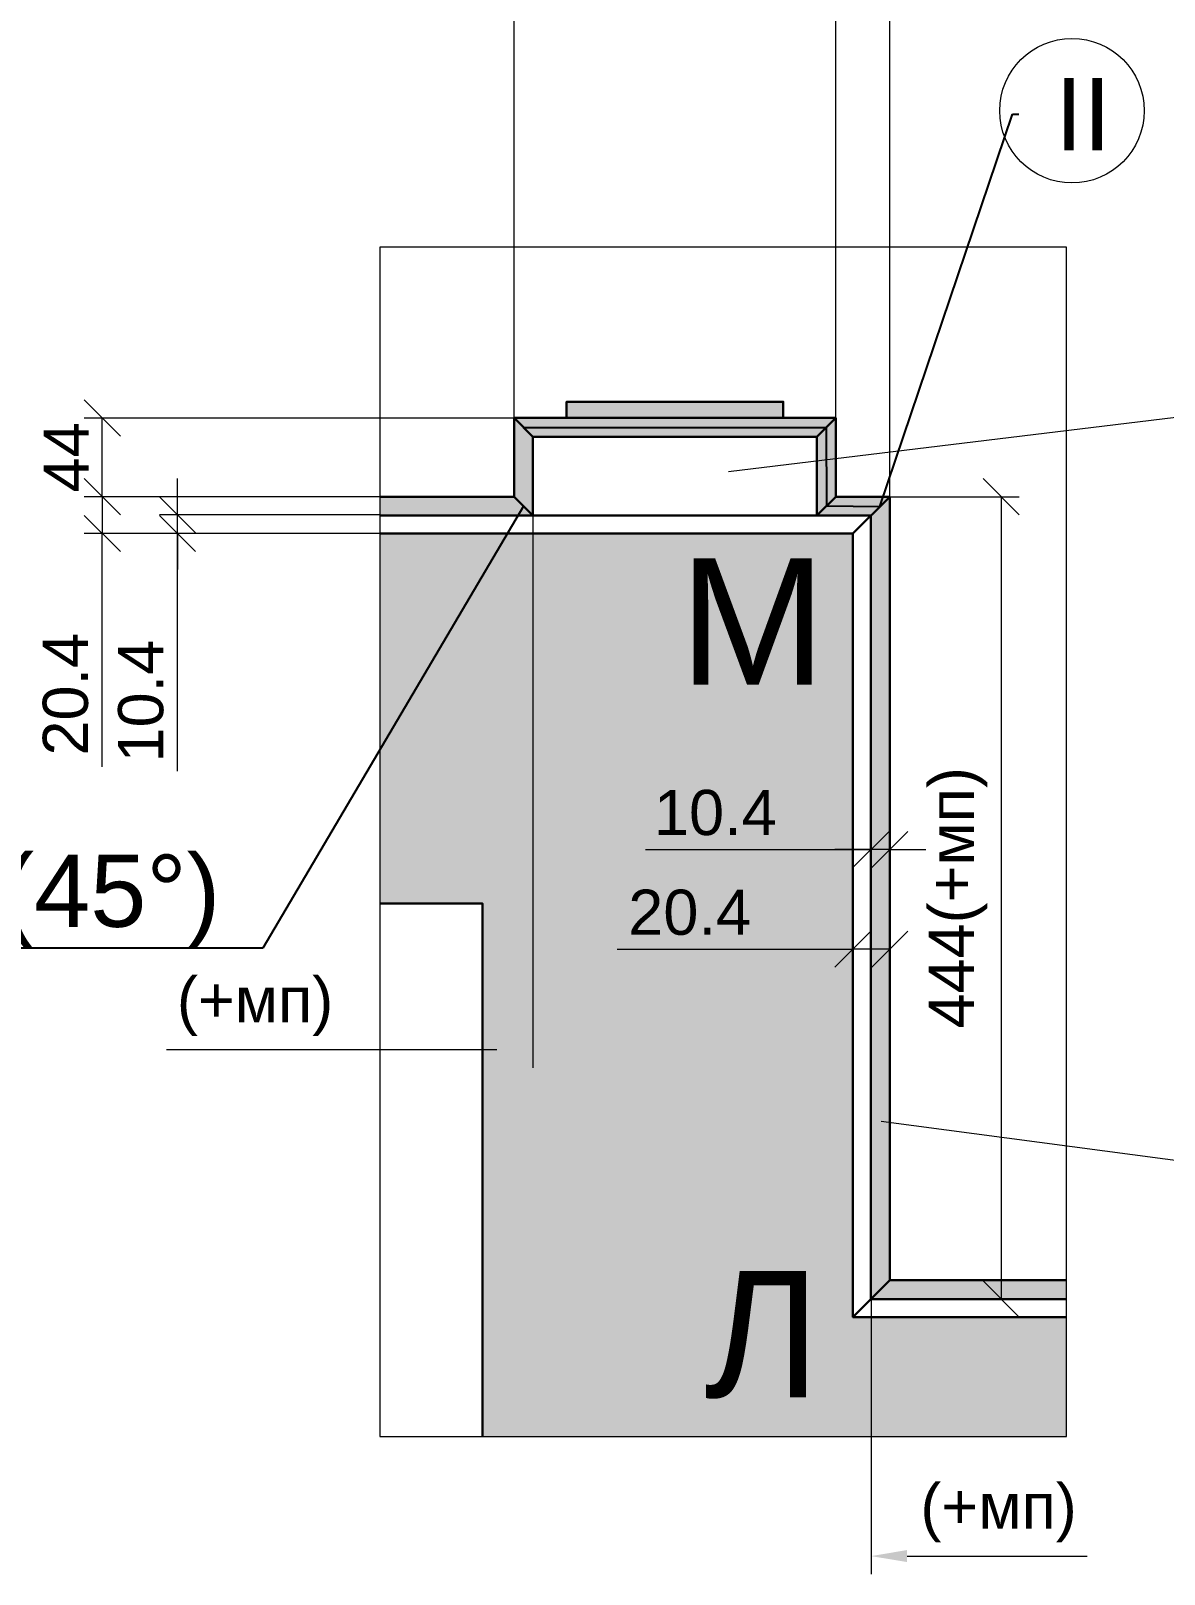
# Model space of a CAD drawing. Header units: millimetres. Extents: x 0 to 410, y 0 to 283.
# Drawn here: x 101.9 to 164.6, y 152.1 to 237.6 of the extents above; entities that cross this region are included whole.
import ezdxf
from ezdxf import colors
from ezdxf.entities.mleader import LeaderData, LeaderLine
from ezdxf.math import Vec2, Vec3

# ---------------------------------------------------------------- set-up
doc = ezdxf.new("R2010")
doc.units = ezdxf.units.MM
doc.layers.get('DEFPOINTS').update_dxf_attribs({"color": 106, "lineweight": 5})
doc.layers.add('Линии Размерные и Текст', color=1, linetype='Continuous', lineweight=5)
doc.layers.add('толстая', color=7, linetype='Continuous', lineweight=30)
doc.styles.get("Standard").update_dxf_attribs({"font": 'arial.ttf'})
doc.dimstyles.new('STANDARD 10', dxfattribs={"dimscale": 0.8, "dimtxt": 2.5, "dimasz": 2, "dimexe": 1, "dimexo": 0, "dimgap": 0.75, "dimtad": 1, "dimdec": 0, "dimlfac": 10, "dimdsep": 46, "dimtxsty": 'Standard', "dimblk": 'OBLIQUE', "dimcen": 1.5, "dimclrd": 256, "dimclre": 256, "dimclrt": 7, "dimazin": 0, "dimtfac": 1, "dimtdec": 0, "dimtmove": 1, "dimatfit": 3, "dimfxl": 1, "dimtolj": 1, "dimtzin": 0, "dimlwd": 5, "dimlwe": 5, "dimarcsym": 0})

# ---------------------------------------------------------------- blocks, each defined once
blk = doc.blocks.new('_None')
blk = doc.blocks.new('_OBLIQUE')
at = {"color": 0, "linetype": 'ByBlock'}
blk.add_line((-0.5, -0.5), (0.5, 0.5), dxfattribs=at)
blk = doc.blocks.new('*D445')
at = {"layer": 'DEFPOINTS', "color": 0, "transparency": 16777216}
for p in [(149.422, 211.811), (148.382, 167.371), (155.592, 167.371)]:
    blk.add_point(p, dxfattribs=at)
at = {"layer": 'Линии Размерные и Текст', "lineweight": 5, "transparency": 16777216}
for p, q in [((149.422, 211.811), (156.592, 211.811)), ((155.592, 211.811), (155.592, 167.371)), ((148.382, 167.371), (156.592, 167.371))]:
    blk.add_line(p, q, dxfattribs=at)
at = {"layer": 'Линии Размерные и Текст', "lineweight": 5, "transparency": 16777216, "xscale": 2, "yscale": 2, "zscale": 2}
for p, rotation in [((155.592, 211.811), 90), ((155.592, 167.371), 270)]:
    blk.add_blockref('_OBLIQUE', p, dxfattribs=dict(at, rotation=rotation))
at = {"layer": 'Линии Размерные и Текст', "color": 7, "transparency": 16777216, "insert": (153.203, 189.591), "char_height": 2.5, "attachment_point": 5, "rotation": 90}
blk.add_mtext('\\A1;444(+мп)', dxfattribs=at)
blk = doc.blocks.new('*D446')
at = {"layer": 'DEFPOINTS', "color": 0, "transparency": 16777216}
for p in [(146.428, 243.003), (146.428, 211.811), (149.422, 211.811)]:
    blk.add_point(p, dxfattribs=at)
at = {"layer": 'Линии Размерные и Текст', "lineweight": 5, "transparency": 16777216}
for p, q in [((146.428, 211.811), (146.428, 244.003)), ((149.422, 211.811), (149.422, 244.003)), ((149.422, 243.003), (146.428, 243.003)), ((160.18, 243.003), (149.422, 243.003))]:
    blk.add_line(p, q, dxfattribs=at)
at = {"layer": 'Линии Размерные и Текст', "lineweight": 5, "transparency": 16777216, "xscale": 2, "yscale": 2, "zscale": 2, "rotation": 180}
blk.add_blockref('_OBLIQUE', (146.428, 243.003), dxfattribs=at)
at = {"layer": 'Линии Размерные и Текст', "lineweight": 5, "transparency": 16777216, "xscale": 2, "yscale": 2, "zscale": 2}
blk.add_blockref('_OBLIQUE', (149.422, 243.003), dxfattribs=at)
at = {"layer": 'Линии Размерные и Текст', "color": 7, "transparency": 16777216, "insert": (157.644, 245.031), "char_height": 2.5, "attachment_point": 5}
blk.add_mtext('\\A1;30', dxfattribs=at)
blk = doc.blocks.new('*D447')
at = {"layer": 'DEFPOINTS', "color": 0, "transparency": 16777216}
for p in [(128.629, 243.003), (128.629, 216.168), (146.429, 216.168)]:
    blk.add_point(p, dxfattribs=at)
at = {"layer": 'Линии Размерные и Текст', "lineweight": 5, "transparency": 16777216}
for p, q in [((128.629, 216.168), (128.629, 244.003)), ((146.429, 216.168), (146.429, 244.003)), ((146.429, 243.003), (128.629, 243.003))]:
    blk.add_line(p, q, dxfattribs=at)
at = {"layer": 'Линии Размерные и Текст', "lineweight": 5, "transparency": 16777216, "xscale": 2, "yscale": 2, "zscale": 2, "rotation": 180}
blk.add_blockref('_OBLIQUE', (128.629, 243.003), dxfattribs=at)
at = {"layer": 'Линии Размерные и Текст', "lineweight": 5, "transparency": 16777216, "xscale": 2, "yscale": 2, "zscale": 2}
blk.add_blockref('_OBLIQUE', (146.429, 243.003), dxfattribs=at)
at = {"layer": 'Линии Размерные и Текст', "color": 7, "transparency": 16777216, "insert": (137.529, 245.03), "char_height": 2.5, "attachment_point": 5}
blk.add_mtext('\\A1;178', dxfattribs=at)
blk = doc.blocks.new('*D448')
at = {"layer": 'DEFPOINTS', "color": 0, "transparency": 16777216}
for p in [(105.829, 216.168), (128.629, 216.168), (128.629, 211.811)]:
    blk.add_point(p, dxfattribs=at)
at = {"layer": 'Линии Размерные и Текст', "lineweight": 5, "transparency": 16777216}
for p, q in [((128.629, 216.168), (104.829, 216.168)), ((105.829, 211.811), (105.829, 216.168)), ((128.629, 211.811), (104.829, 211.811))]:
    blk.add_line(p, q, dxfattribs=at)
at = {"layer": 'Линии Размерные и Текст', "lineweight": 5, "transparency": 16777216, "xscale": 2, "yscale": 2, "zscale": 2}
for p, rotation in [((105.829, 216.168), 90), ((105.829, 211.811), 270)]:
    blk.add_blockref('_OBLIQUE', p, dxfattribs=dict(at, rotation=rotation))
at = {"layer": 'Линии Размерные и Текст', "color": 7, "transparency": 16777216, "insert": (103.829, 213.99), "char_height": 2.5, "attachment_point": 5, "rotation": 90}
blk.add_mtext('\\A1;44', dxfattribs=at)
blk = doc.blocks.new('*D449')
at = {"layer": 'DEFPOINTS', "color": 0, "transparency": 16777216}
for p in [(147.382, 190.111), (149.422, 190.111), (147.382, 186.75)]:
    blk.add_point(p, dxfattribs=at)
at = {"layer": 'Линии Размерные и Текст', "lineweight": 5, "transparency": 16777216}
for p, q in [((147.382, 190.111), (147.382, 185.75)), ((149.422, 190.111), (149.422, 185.75)), ((134.33, 186.75), (147.382, 186.75)), ((149.422, 186.75), (147.382, 186.75))]:
    blk.add_line(p, q, dxfattribs=at)
at = {"layer": 'Линии Размерные и Текст', "lineweight": 5, "transparency": 16777216, "xscale": 2, "yscale": 2, "zscale": 2, "rotation": 180}
blk.add_blockref('_OBLIQUE', (147.382, 186.75), dxfattribs=at)
at = {"layer": 'Линии Размерные и Текст', "lineweight": 5, "transparency": 16777216, "xscale": 2, "yscale": 2, "zscale": 2}
blk.add_blockref('_OBLIQUE', (149.422, 186.75), dxfattribs=at)
at = {"layer": 'Линии Размерные и Текст', "color": 7, "transparency": 16777216, "insert": (138.343, 188.777), "char_height": 2.5, "attachment_point": 5}
blk.add_mtext('\\A1;20.4', dxfattribs=at)
blk = doc.blocks.new('*D450')
at = {"layer": 'DEFPOINTS', "color": 0, "transparency": 16777216}
for p in [(148.382, 192.274), (148.382, 190.111), (149.422, 190.111)]:
    blk.add_point(p, dxfattribs=at)
at = {"layer": 'Линии Размерные и Текст', "lineweight": 5, "transparency": 16777216}
for p, q in [((148.382, 190.111), (148.382, 193.274)), ((149.422, 190.111), (149.422, 193.274)), ((135.891, 192.274), (148.382, 192.274)), ((148.382, 192.274), (146.382, 192.274)), ((149.422, 192.274), (148.382, 192.274)), ((149.422, 192.274), (148.382, 192.274)), ((149.422, 192.274), (151.422, 192.274))]:
    blk.add_line(p, q, dxfattribs=at)
at = {"layer": 'Линии Размерные и Текст', "lineweight": 5, "transparency": 16777216, "xscale": 2, "yscale": 2, "zscale": 2}
blk.add_blockref('_OBLIQUE', (148.382, 192.274), dxfattribs=at)
at = {"layer": 'Линии Размерные и Текст', "lineweight": 5, "transparency": 16777216, "xscale": 2, "yscale": 2, "zscale": 2, "rotation": 180}
blk.add_blockref('_OBLIQUE', (149.422, 192.274), dxfattribs=at)
at = {"layer": 'Линии Размерные и Текст', "color": 7, "transparency": 16777216, "insert": (139.765, 194.301), "char_height": 2.5, "attachment_point": 5}
blk.add_mtext('\\A1;10.4', dxfattribs=at)
blk = doc.blocks.new('*D451')
at = {"layer": 'DEFPOINTS', "color": 0, "transparency": 16777216}
for p in [(121.198, 211.811), (105.829, 209.768), (121.198, 209.768)]:
    blk.add_point(p, dxfattribs=at)
at = {"layer": 'Линии Размерные и Текст', "lineweight": 5, "transparency": 16777216}
for p, q in [((121.198, 211.811), (104.829, 211.811)), ((105.829, 211.811), (105.829, 209.768)), ((121.198, 209.768), (104.829, 209.768)), ((105.829, 196.855), (105.829, 209.768))]:
    blk.add_line(p, q, dxfattribs=at)
at = {"layer": 'Линии Размерные и Текст', "lineweight": 5, "transparency": 16777216, "xscale": 2, "yscale": 2, "zscale": 2}
for p, rotation in [((105.829, 211.811), 90), ((105.829, 209.768), 270)]:
    blk.add_blockref('_OBLIQUE', p, dxfattribs=dict(at, rotation=rotation))
at = {"layer": 'Линии Размерные и Текст', "color": 7, "transparency": 16777216, "insert": (103.802, 200.868), "char_height": 2.5, "attachment_point": 5, "rotation": 90}
blk.add_mtext('\\A1;20.4', dxfattribs=at)
blk = doc.blocks.new('*D452')
at = {"layer": 'DEFPOINTS', "color": 0, "transparency": 16777216}
for p in [(109.998, 210.809), (121.198, 210.809), (121.198, 209.768)]:
    blk.add_point(p, dxfattribs=at)
at = {"layer": 'Линии Размерные и Текст', "lineweight": 5, "transparency": 16777216}
for p, q in [((109.998, 210.809), (109.998, 212.809)), ((121.198, 210.809), (108.998, 210.809)), ((109.998, 209.768), (109.998, 210.809)), ((109.998, 209.768), (109.998, 210.809)), ((121.198, 209.768), (108.998, 209.768)), ((109.998, 209.768), (109.998, 207.768)), ((109.998, 196.612), (109.998, 209.768))]:
    blk.add_line(p, q, dxfattribs=at)
at = {"layer": 'Линии Размерные и Текст', "lineweight": 5, "transparency": 16777216, "xscale": 2, "yscale": 2, "zscale": 2}
for p, rotation in [((109.998, 210.809), 270), ((109.998, 209.768), 90)]:
    blk.add_blockref('_OBLIQUE', p, dxfattribs=dict(at, rotation=rotation))
at = {"layer": 'Линии Размерные и Текст', "color": 7, "transparency": 16777216, "insert": (107.971, 200.486), "char_height": 2.5, "attachment_point": 5, "rotation": 90}
blk.add_mtext('\\A1;10.4', dxfattribs=at)
blk = doc.blocks.new('*D474')
at = {"layer": 'DEFPOINTS', "color": 0, "transparency": 16777216}
for p in [(121.198, 210.771), (129.669, 210.771), (121.198, 181.18)]:
    blk.add_point(p, dxfattribs=at)
at = {"layer": 'Линии Размерные и Текст', "lineweight": 5, "transparency": 16777216}
for p, q in [((129.669, 210.771), (129.669, 180.18)), ((127.669, 181.18), (109.378, 181.18))]:
    blk.add_line(p, q, dxfattribs=at)
at = {"layer": 'Линии Размерные и Текст', "transparency": 16777216}
blk.add_solid([(127.669, 181.513), (127.669, 180.847), (129.669, 181.18)], dxfattribs=at)
at = {"layer": 'Линии Размерные и Текст', "color": 7, "transparency": 16777216, "insert": (114.288, 183.569), "char_height": 2.5, "attachment_point": 5}
blk.add_mtext('\\A1;(+мп)', dxfattribs=at)
blk = doc.blocks.new('*D479')
at = {"layer": 'DEFPOINTS', "color": 0, "transparency": 16777216}
for p in [(148.383, 167.371), (156.854, 167.371), (156.854, 153.132)]:
    blk.add_point(p, dxfattribs=at)
at = {"layer": 'Линии Размерные и Текст', "lineweight": 5, "transparency": 16777216}
for p, q in [((148.383, 167.371), (148.383, 152.132)), ((150.383, 153.132), (160.355, 153.132))]:
    blk.add_line(p, q, dxfattribs=at)
at = {"layer": 'Линии Размерные и Текст', "transparency": 16777216}
blk.add_solid([(150.383, 153.466), (150.383, 152.799), (148.383, 153.132)], dxfattribs=at)
at = {"layer": 'Линии Размерные и Текст', "color": 7, "transparency": 16777216, "insert": (155.445, 155.521), "char_height": 2.5, "attachment_point": 5}
blk.add_mtext('\\A1;(+мп)', dxfattribs=at)

msp = doc.modelspace()

# ---------------------------------------------------------------- hatches: boundary and pattern name
at = {"layer": 'Линии Размерные и Текст'}
h = msp.add_hatch(color=190, dxfattribs=at)
h.dxf.hatch_style = 1
h.paths.add_polyline_path([(146.4294, 216.1685), (128.6294, 216.1685), (129.6701, 215.1278), (145.3887, 215.1278)])
h.paths.add_polyline_path([(143.5294, 217.0685), (131.5294, 217.0685), (131.5294, 216.1685), (143.5294, 216.1685)])
h.paths.add_polyline_path([(146.4294, 216.1685), (145.3887, 215.1278), (145.3887, 210.7718), (145.4089, 210.792), (146.4294, 211.8125)])
h.paths.add_polyline_path([(129.6701, 215.1278), (128.6294, 216.1685), (128.6294, 211.8125), (128.6308, 211.8111), (129.6701, 210.7718)])
h = msp.add_hatch(color=190, dxfattribs=at)
h.dxf.hatch_style = 1
h.paths.add_polyline_path([(121.1979, 211.8111), (121.1979, 210.7711), (129.6694, 210.7711), (128.6294, 211.8111)])
h = msp.add_hatch(color=190, dxfattribs=at)
h.dxf.hatch_style = 1
h.paths.add_polyline_path([(145.3887, 210.7711), (148.3822, 210.7711), (149.4222, 211.8111), (146.428, 211.8111)])
h = msp.add_hatch(color=190, dxfattribs=at)
h.dxf.hatch_style = 1
h.paths.add_polyline_path([(149.4222, 211.8111), (148.3822, 210.7711), (148.3822, 167.3711), (149.4222, 168.4111)])
h = msp.add_hatch(color=190, dxfattribs=at)
h.dxf.hatch_style = 1
h.paths.add_polyline_path([(147.3795, 209.7685), (121.1979, 209.7685), (121.1979, 189.2685), (126.8795, 189.2685), (126.8795, 159.7618), (159.2054, 159.7618), (159.2054, 166.3685), (147.3795, 166.3685)])
h = msp.add_hatch(color=190, dxfattribs=at)
h.dxf.hatch_style = 1
h.paths.add_polyline_path([(159.2054, 167.3711), (159.2054, 168.4111), (149.4222, 168.4111), (148.3822, 167.3711)])

# ---------------------------------------------------------------- linework, layer by layer
for p, q in [((179.932, 217.9721), (140.5024, 213.1897)), ((178.7132, 173.2587), (148.9415, 177.2023))]:
    msp.add_line(p, q, dxfattribs=at)
msp.add_lwpolyline([(159.2054, 225.6217), (121.1979, 225.6217), (121.1979, 159.7618), (159.2054, 159.7618)], close=True, dxfattribs=at)
msp.add_circle((159.5084, 233.1887), 4, dxfattribs=at)
at = {"layer": 'толстая'}
for p, q in [((146.4294, 216.1685), (128.6294, 216.1685)), ((128.6294, 216.1685), (129.6701, 215.1278)), ((128.6294, 216.1685), (128.6294, 211.8125)), ((146.4294, 216.1685), (145.3887, 215.1278)), ((146.4294, 211.8125), (146.4294, 216.1685)), ((145.3887, 215.1278), (129.6701, 215.1278)), ((129.6701, 215.1278), (129.6701, 210.7711)), ((145.3887, 210.7711), (145.3887, 215.1278)), ((128.6308, 211.8111), (121.1979, 211.8111)), ((128.6294, 211.8125), (128.6308, 211.8111)), ((146.428, 211.8111), (146.4294, 211.8125)), ((149.4222, 211.8111), (146.428, 211.8111)), ((147.3795, 209.7685), (149.4222, 211.8111)), ((149.4222, 168.4111), (149.4222, 211.8111)), ((148.3822, 210.7711), (121.1979, 210.7711)), ((148.3822, 167.3711), (148.3822, 210.7711)), ((121.1979, 209.7714), (147.3825, 209.7714)), ((147.3825, 209.7714), (147.3825, 166.3714)), ((159.2054, 168.4111), (149.4222, 168.4111)), ((148.3822, 167.3711), (159.2054, 167.3711)), ((147.3825, 166.3714), (159.2054, 166.3714))]:
    msp.add_line(p, q, dxfattribs=at)
for points in [[(131.5294, 217.0685), (131.5294, 217.0685)], [(131.5294, 216.1686), (131.5294, 217.0685), (143.5294, 217.0685), (143.5294, 216.1686)], [(143.5294, 217.0685), (143.5294, 217.0685)], [(121.1979, 211.8111), (128.6294, 211.8111), (129.6694, 210.7711)], [(128.6308, 211.8111), (129.6708, 210.7711)], [(145.3887, 210.7711), (146.428, 211.8111), (149.4222, 211.8111), (147.3825, 209.7714), (144.3868, 209.7685), (144.3897, 209.7714)], [(129.6694, 210.7711), (129.6694, 210.7711), (121.1979, 210.7711)], [(121.1979, 210.7711), (148.3822, 210.7711), (147.3824, 209.7714), (121.1979, 209.7714)], [(121.1979, 209.7714), (147.3824, 209.7714), (147.3824, 166.3714), (159.2054, 166.3714)], [(159.2054, 166.3685), (147.3795, 166.3685), (147.3795, 209.7685), (121.1979, 209.7685)], [(159.2054, 166.3685), (147.3795, 166.3685), (147.3795, 209.7685), (121.1979, 209.7685)], [(144.3868, 209.7699), (144.3897, 209.7728)], [(144.3868, 209.7714), (144.3868, 209.7685)], [(126.8795, 189.2685), (121.1979, 189.2685)], [(121.1979, 189.2685), (126.8795, 189.2685), (126.8795, 159.7618)], [(121.1979, 189.2685), (126.8795, 189.2685), (126.8795, 159.7618)], [(159.2054, 168.4111), (149.4222, 168.4111), (147.3825, 166.3714), (159.2054, 166.3714)]]:
    msp.add_lwpolyline(points, dxfattribs=at)
msp.add_lwpolyline([(146.428, 211.8111), (145.4089, 210.792), (145.388, 210.7711)], close=True, dxfattribs=at)

# ---------------------------------------------------------------- texts
at = {"layer": 'Линии Размерные и Текст'}
for s, p in [('М', (137.756, 201.3905)), ('Л', (139.1585, 161.9233))]:
    msp.add_text(s, height=7, dxfattribs=at).set_placement(p)

# ---------------------------------------------------------------- dimensions: what is measured, and where the dimension line sits
dim = msp.add_linear_dim(base=(128.6294, 243.0034), p1=(146.4294, 216.1685), p2=(128.6294, 216.1685), dimstyle='STANDARD 10', override={"dimscale": 1}, dxfattribs=at)
dim.commit()
dim.dimension.update_dxf_attribs({"geometry": '*D447', "text_midpoint": (137.5294, 245.0299)})
for base, p1, p2, override, picture, middle in [((146.428, 243.0034), (149.4222, 211.8111), (146.428, 211.8111), {"dimscale": 1}, '*D446', (157.6442, 243.0034)), ((148.3822, 192.2742), (149.4222, 190.1111), (148.3822, 190.1111), {"dimscale": 1, "dimdec": 1}, '*D450', (139.7655, 193.3937)), ((147.3825, 186.7502), (149.4222, 190.1111), (147.3825, 190.1111), {"dimscale": 1, "dimdec": 1}, '*D449', (138.343, 184.3758))]:
    dim = msp.add_linear_dim(base=base, p1=p1, p2=p2, dimstyle='STANDARD 10', override=override, dxfattribs=at)
    dim.commit()
    dim.dimension.update_dxf_attribs({"geometry": picture, "text_midpoint": middle, "dimtype": 160})
for base, p1, p2, override, picture, middle in [((105.8287, 216.1685), (128.6294, 211.8111), (128.6294, 216.1685), {"dimscale": 1}, '*D448', (105.8287, 213.9898)), ((105.8287, 209.7685), (121.1979, 211.8111), (121.1979, 209.7685), {"dimscale": 1, "dimdec": 1}, '*D451', (107.3039, 200.8681)), ((109.9978, 210.8089), (121.1979, 209.7685), (121.1979, 210.8089), {"dimscale": 1, "dimdec": 1}, '*D452', (109.6771, 200.4861))]:
    dim = msp.add_linear_dim(base=base, p1=p1, p2=p2, angle=90, dimstyle='STANDARD 10', override=override, dxfattribs=at)
    dim.commit()
    dim.dimension.update_dxf_attribs({"geometry": picture, "text_midpoint": middle, "dimtype": 160})
dim = msp.add_linear_dim(base=(155.5916, 167.3711), p1=(149.4222, 211.8111), p2=(148.3822, 167.3711), angle=90, text='<>(+мп)', dimstyle='STANDARD 10', override={"dimscale": 1}, dxfattribs=at)
dim.commit()
dim.dimension.update_dxf_attribs({"geometry": '*D445', "text_midpoint": (153.2028, 189.5911)})
dim = msp.add_linear_dim(base=(121.1979, 181.1799), p1=(129.6694, 210.7711), p2=(121.1979, 210.7711), text='(+мп)', dimstyle='STANDARD 10', override={"dimscale": 1, "dimblk2": 'None', "dimsah": 1, "dimse2": 1, "dimsd2": 1, "dimtmove": 0}, dxfattribs=at)
dim.commit()
dim.dimension.update_dxf_attribs({"geometry": '*D474', "text_midpoint": (114.2878, 181.1799), "dimtype": 160})
dim = msp.add_linear_dim(base=(156.8544, 153.1324), p1=(148.3829, 167.3711), p2=(156.8544, 167.3711), angle=180, text='(+мп)', dimstyle='STANDARD 10', override={"dimscale": 1, "dimblk2": 'None', "dimsah": 1, "dimse2": 1, "dimsd2": 1, "dimtmove": 0}, dxfattribs=at)
dim.commit()
dim.dimension.update_dxf_attribs({"geometry": '*D479', "text_midpoint": (155.4447, 153.1324), "dimtype": 160})

# ---------------------------------------------------------------- leaders
ml = msp.add_multileader_mtext('Standard', dxfattribs=at)
ml.set_content('II', color=256)
ml.set_leader_properties()
ml.set_arrow_properties(name='NONE')
ml.build(insert=Vec2(0, 0))
ml.multileader.update_dxf_attribs({"text_right_attachment_type": 6, "dogleg_length": 0.36})
ctx = ml.context
ctx.base_point, ctx.plane_origin = Vec3(156.5728, 232.9946), Vec3(140.354, 229.792)
ctx.right_attachment = 6
notes = []
notes.append((ctx, [(1, (1, 1, 0), (156.2128, 232.9946), (1, 0), 0.36, [(3, [(129.1498, 215.6482), (145.9091, 215.6482), (145.9185, 211.3015), (148.8705, 211.2595)], 0, [])])]))
ctx.mtext.insert, ctx.mtext.flow_direction = Vec3(158.5728, 234.9946), 5
ml = msp.add_multileader_mtext('Standard', dxfattribs=at)
ml.set_content('IV(45%%D)', color=256)
ml.set_leader_properties()
ml.set_arrow_properties(name='NONE')
ml.build(insert=Vec2(0, 0))
ml.multileader.update_dxf_attribs({"text_right_attachment_type": 6, "dogleg_length": 0.36})
ctx = ml.context
ctx.base_point, ctx.plane_origin = Vec3(93.6359, 189.3956), Vec3(72.605, 206.7179)
ctx.right_attachment, ctx.text_align_type = 6, 2
notes.append((ctx, [(1, (1, 1, 0), (114.7244, 186.8076), (-1, 0), 0.36, [(1, [(129.1508, 211.2911)], 0, [])])]))
ctx.mtext.insert, ctx.mtext.alignment, ctx.mtext.flow_direction = Vec3(112.3644, 191.9836), 3, 5
for ctx, leaders in notes:
    for number, flags, end, landing, length, lines in leaders:
        leader = LeaderData()
        leader.index, (leader.has_last_leader_line, leader.has_dogleg_vector, leader.attachment_direction) = number, flags
        leader.last_leader_point, leader.dogleg_vector, leader.dogleg_length = Vec3(end), Vec3(landing), length
        for number, points, colour, breaks in lines:
            line = LeaderLine()
            line.index, line.vertices, line.color, line.breaks = number, Vec3.list(points), colors.encode_raw_color(colour), breaks
            leader.lines.append(line)
        ctx.leaders.append(leader)

doc.saveas('drawing.dxf')
